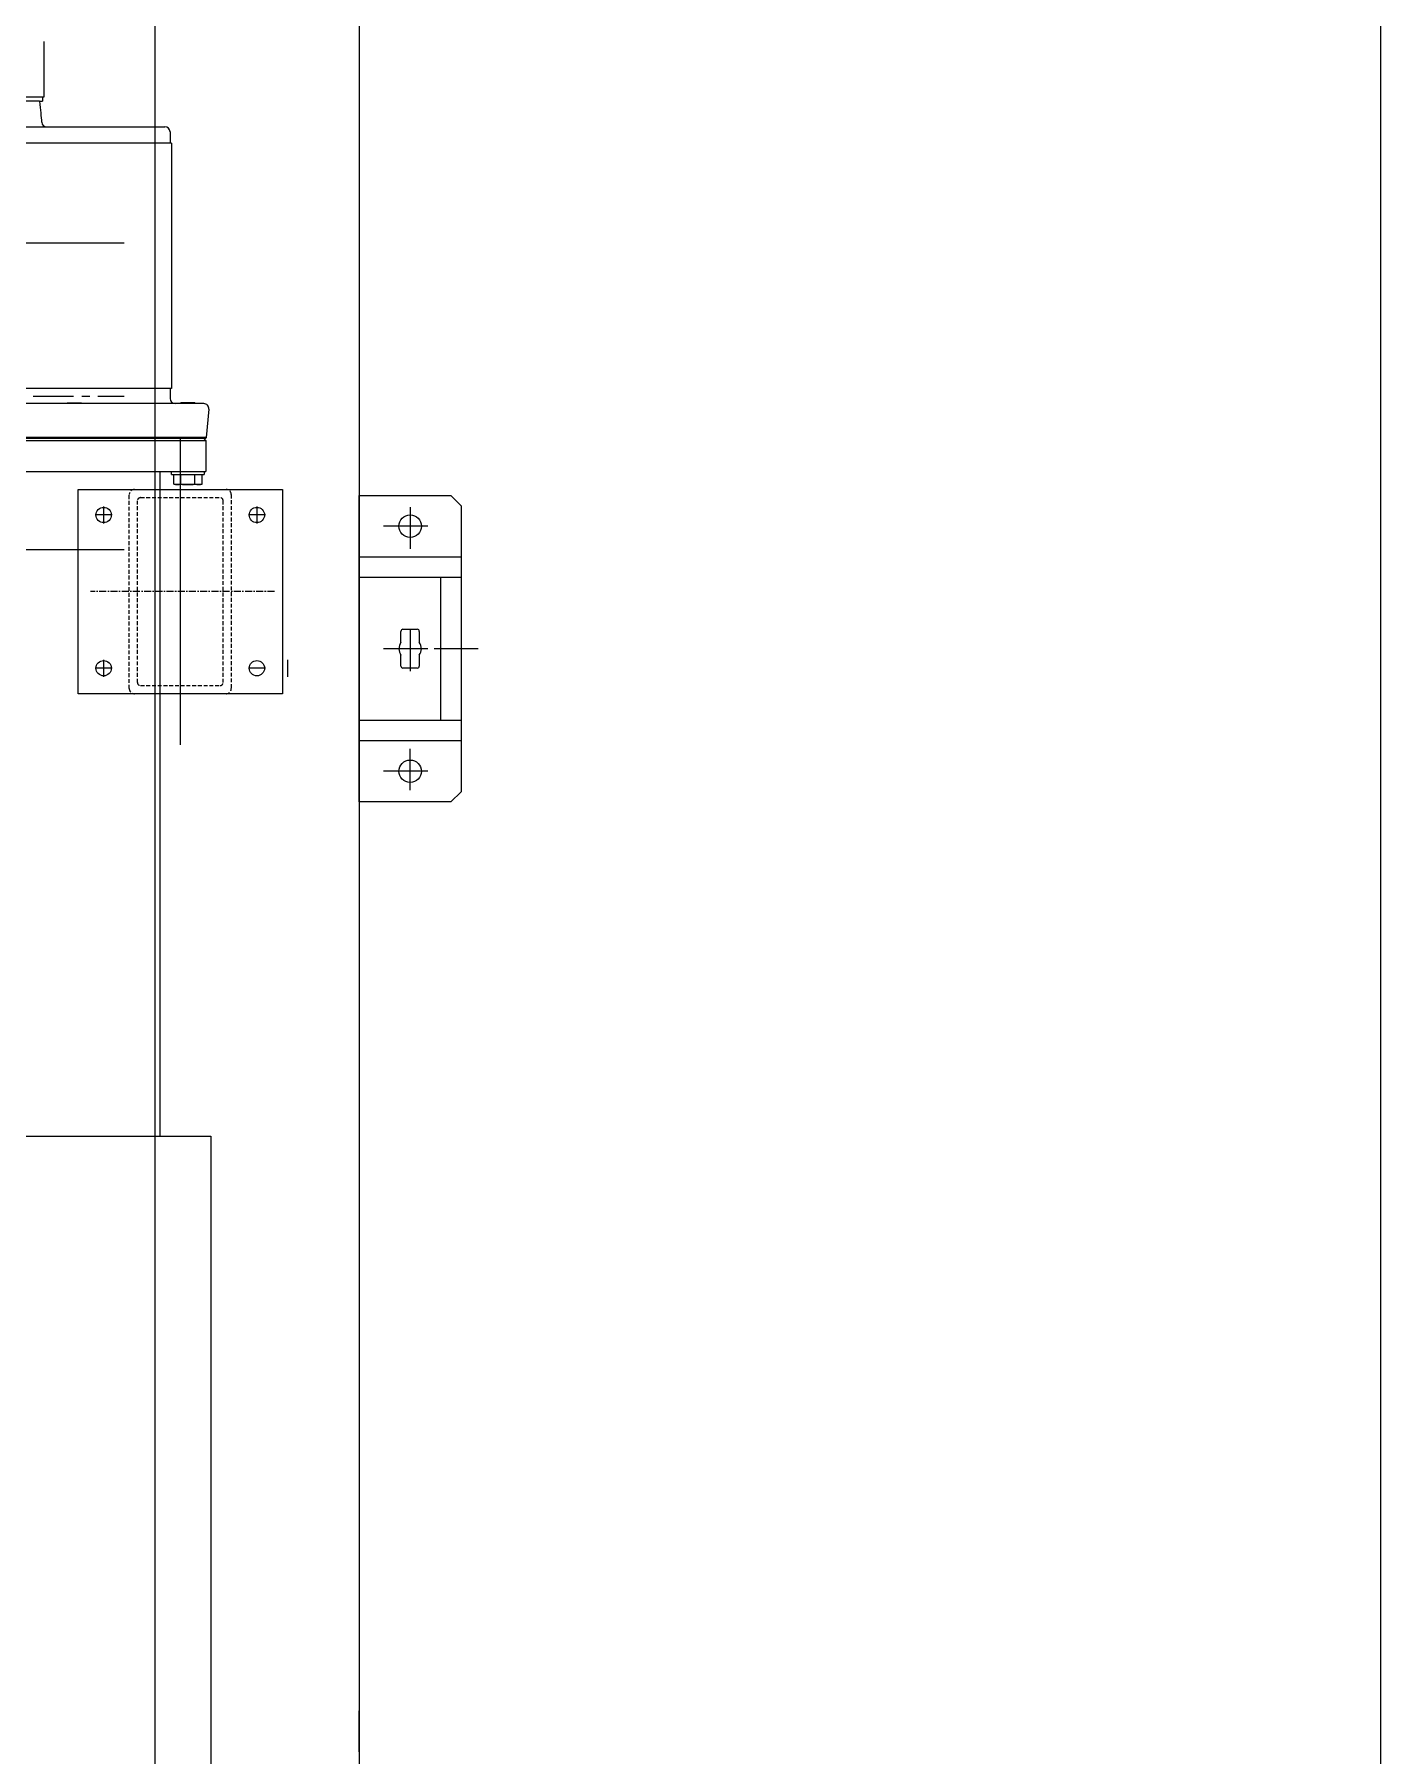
# Model space of a CAD drawing. Header units: millimetres. Extents: x 156850 to 204135, y 56350 to 74150.
# Drawn here: x 169832 to 171150, y 58064 to 59748 of the extents above; entities that cross this region are included whole.
import ezdxf

# ---------------------------------------------------------------- set-up
doc = ezdxf.new("R2010")
doc.units = ezdxf.units.MM
doc.header["$LTSCALE"] = 150
for name, pattern in [('X-2F-PLAN$0$CENTER', [2, 1.25, -0.25, 0.25, -0.25]), ('X-2F-PLAN$0$DASHED2', [0.375, 0.25, -0.125]), ('X-2F-PLAN$0$PHANTOM2', [1.25, 0.625, -0.125, 0.125, -0.125, 0.125, -0.125])]:
    doc.linetypes.add(name, pattern=pattern)
doc.layers.add('-----33 Equipment', color=5, linetype='Continuous')

# ---------------------------------------------------------------- blocks, each defined once
blk = doc.blocks.new('X-2F-PLAN$0$A$C13F33EB5')
at = {"color": 0, "linetype": 'Continuous'}
for p, q in [((2513, 1239), (2513, 39)), ((2515, 39.1), (2515, 1238.9)), ((2516, 38.5), (2516, 1239.5)), ((2549, 41), (2549, 1237)), ((2482.5, 639), (2482.5, 39)), ((2564, 72.5), (2564, 623.3)), ((2804, 72.5), (2804, 510.8)), ((2820, 508.7), (2820, 79)), ((2845, 201.7), (2845, 508.8)), ((2845, 201.7), (2845, 201.7)), ((2549, 175.2), (2549.7, 174.5)), ((2549.7, 174.5), (2549.7, 161)), ((2549.7, 161), (2549, 160.3)), ((2482.5, 84.1), (1832, 84.1)), ((2469.7, 68.4), (2470.2, 70.4)), ((2469.7, 44.6), (2469.7, 68.4)), ((2470.2, 70.4), (2479.7, 70.4)), ((2479.7, 72.5), (2479.7, 40.5)), ((2479.7, 72.5), (2482.5, 72.5)), ((2564, 74), (2554, 74)), ((2804, 72.5), (2564, 72.5)), ((2815, 74), (2804, 74)), ((2470.2, 63.4), (2479.7, 63.4)), ((2549, 64), (2549.7, 63.3)), ((2549.7, 49.7), (2549.7, 63.3)), ((2470.2, 42.6), (2469.7, 44.6)), ((2470.2, 49.6), (2479.7, 49.6)), ((2470.2, 42.6), (2479.7, 42.6)), ((2482.5, 40.5), (2479.7, 40.5)), ((2513, 39), (2482.5, 39)), ((2515, 41), (2513, 39)), ((2516, 38.5), (2515, 39.1)), ((2543.5, 36.1), (2516, 38.5)), ((2549.7, 49.7), (2549, 49))]:
    blk.add_line(p, q, dxfattribs=at)
at = {"color": 0}
for p, q in [((1832, 639), (1832, 34)), ((1832, 34), (692, 34))]:
    blk.add_line(p, q, dxfattribs=at)
at = {"color": 0, "linetype": 'X-2F-PLAN$0$PHANTOM2'}
for p, q in [((2849, 197.5), (2849, 509)), ((2845, 201.7), (2845, 199)), ((2849, 199), (2845, 199)), ((3091, 197.5), (2849, 197.5))]:
    blk.add_line(p, q, dxfattribs=at)
at = {"color": 0, "linetype": 'Continuous'}
for centre, radius, start, end in [((2825, 194.7), 5, 95.5925, 179.9986), ((2825, 194.7), 5, 95.5926, 179.9986), ((2482, 66.9), 12.3, 163.6571, 196.3429), ((2554, 69), 5, 90, 180), ((2815, 79), 5, 270, 0), ((2482, 46.1), 12.3, 163.6571, 196.3429), ((2544, 41), 5, 265, 0)]:
    blk.add_arc(centre, radius, start, end, dxfattribs=at)
blk.add_open_spline([(2845, 201.7), (2836.7, 200.9), (2829.9, 200.2), (2824.5, 199.7)], degree=3, dxfattribs=at)
blk.add_open_spline([(2470.2, 63.4), (2469.9, 61.1), (2469.7, 58.8), (2469.7, 54.2), (2469.9, 51.9), (2470.2, 49.6)], degree=3, knots=[0, 0, 0, 0, 0.5, 0.5, 1, 1, 1, 1], dxfattribs=at)
blk = doc.blocks.new('X-2F-PLAN$0$zw$C47F')
at = {"layer": '-----33 Equipment'}
for p, q in [((2388, 2206.3), (2388, 1166.3)), ((2688, 1166.3), (2688, 2206.3)), ((3425.9, 1136.3), (159.8, 1136.3)), ((6141.1, 936.3), (159.8, 936.3)), ((1211.1, 936.3), (1251.1, 936.3)), ((2140.9, 936.3), (2440.9, 936.3)), ((2140.9, 846.3), (2140.9, 936.3)), ((2140.9, 936.3), (2440.9, 936.3)), ((2140.9, 846.3), (2140.9, 936.3)), ((2200.9, 936.3), (2200.9, 836.3)), ((2200.9, 936.3), (2200.9, 836.3)), ((2220.9, 936.3), (2220.9, 836.3)), ((2220.9, 936.3), (2220.9, 836.3)), ((2360.9, 936.3), (2360.9, 836.3)), ((2360.9, 936.3), (2360.9, 836.3)), ((2380.9, 936.3), (2380.9, 836.3)), ((2380.9, 936.3), (2380.9, 836.3)), ((2440.9, 936.3), (2440.9, 846.3)), ((2440.9, 936.3), (2440.9, 846.3)), ((2170.9, 869.1), (2170.9, 912.2)), ((2170.9, 869.1), (2170.9, 912.2)), ((2290.9, 869.1), (2290.9, 912.2)), ((2290.9, 869.1), (2290.9, 912.2)), ((2410.9, 869.1), (2410.9, 912.2)), ((2410.9, 869.1), (2410.9, 912.2)), ((2271.9, 879.3), (2271.9, 893.3)), ((2271.9, 879.3), (2271.9, 893.3)), ((2273.9, 895.3), (2284.5, 895.3)), ((2273.9, 895.3), (2284.5, 895.3)), ((2297.2, 895.3), (2307.9, 895.3)), ((2297.2, 895.3), (2307.9, 895.3)), ((2309.9, 893.3), (2309.9, 879.3)), ((2309.9, 893.3), (2309.9, 879.3)), ((2152.3, 886.3), (2192.9, 886.3)), ((2152.3, 886.3), (2192.9, 886.3)), ((2309.4, 886.3), (2268.8, 886.3)), ((2309.4, 886.3), (2268.8, 886.3)), ((2284.5, 877.3), (2273.9, 877.3)), ((2284.5, 877.3), (2273.9, 877.3)), ((2307.9, 877.3), (2297.2, 877.3)), ((2307.9, 877.3), (2297.2, 877.3)), ((2429.4, 886.3), (2388.8, 886.3)), ((2429.4, 886.3), (2388.8, 886.3)), ((2290.9, 819.6), (2290.9, 862.6)), ((2290.9, 819.6), (2290.9, 862.6)), ((2150.9, 836.3), (2140.9, 846.3)), ((2150.9, 836.3), (2140.9, 846.3)), ((2220.9, 856.3), (2360.9, 856.3)), ((2220.9, 856.3), (2360.9, 856.3)), ((2440.9, 846.3), (2430.9, 836.3)), ((2440.9, 846.3), (2430.9, 836.3)), ((2430.9, 836.3), (2150.9, 836.3)), ((2430.9, 836.3), (2150.9, 836.3))]:
    blk.add_line(p, q, dxfattribs=at)
at = {"layer": '-----33 Equipment', "linetype": 'X-2F-PLAN$0$CENTER', "ltscale": 0.211328}
blk.add_line((2538, 2206.3), (2538, 1166.3), dxfattribs=at)
at = {"layer": '-----33 Equipment', "linetype": 'X-2F-PLAN$0$CENTER', "ltscale": 0.036579}
blk.add_line((2346.8, 1019.1), (2346.8, 1199.1), dxfattribs=at)
blk.add_line((2346.8, 1019.1), (2346.8, 1199.1), dxfattribs=at)
at = {"layer": '-----33 Equipment', "linetype": 'X-2F-PLAN$0$CENTER', "lineweight": 13, "ltscale": 1.524}
for p, q in [((2280, 1186.3), (2263.5, 1186.3)), ((2271.8, 1178), (2271.8, 1194.5)), ((2430, 1186.3), (2413.5, 1186.3)), ((2421.8, 1178), (2421.8, 1194.5)), ((2271.8, 1028), (2271.8, 1044.5)), ((2430, 1036.3), (2413.5, 1036.3)), ((2421.8, 1028), (2421.8, 1044.5)), ((2280, 1006.3), (2263.5, 1006.3))]:
    blk.add_line(p, q, dxfattribs=at)
at = {"layer": '-----33 Equipment', "linetype": 'X-2F-PLAN$0$DASHED2', "lineweight": 15, "ltscale": 0.1}
for p, q in [((2246.8, 1066.4), (2246.8, 1156.2)), ((2251.8, 1161.2), (2441.8, 1161.2)), ((2254.8, 1150.2), (2254.8, 1072.4)), ((2257.8, 1153.2), (2435.8, 1153.2)), ((2438.8, 1150.2), (2438.8, 1072.4)), ((2446.8, 1156.2), (2446.8, 1066.4)), ((2257.8, 1069.4), (2435.8, 1069.4)), ((2441.8, 1061.4), (2251.8, 1061.4))]:
    blk.add_line(p, q, dxfattribs=at)
at = {"layer": '-----33 Equipment', "linetype": 'X-2F-PLAN$0$CENTER', "lineweight": 13, "ltscale": 4.064}
blk.add_line((2496.8, 1111.3), (2196.8, 1111.3), dxfattribs=at)
at = {"layer": '-----33 Equipment'}
for points in [[(-506.2, -63.7), (-506.2, 3436.3), (9493.8, 3436.3), (9493.8, -63.7)], [(2446.8, 1011.3), (2246.8, 1011.3), (2246.8, 1211.3), (2446.8, 1211.3)]]:
    blk.add_lwpolyline(points, close=True, dxfattribs=at)
for centre, radius in [((2271.8, 1186.3), 7.5), ((2421.8, 1186.3), 7.5), ((2271.8, 1036.3), 7.5), ((2421.8, 1036.3), 7.5), ((2170.9, 886.3), 11), ((2170.9, 886.3), 11), ((2410.9, 886.3), 11), ((2410.9, 886.3), 11)]:
    blk.add_circle(centre, radius, dxfattribs=at)
at = {"layer": '-----33 Equipment', "linetype": 'X-2F-PLAN$0$DASHED2', "lineweight": 15, "ltscale": 0.1}
for centre, radius, start, end in [((2251.8, 1156.2), 5, 90, 180), ((2257.8, 1150.2), 3, 90, 180), ((2257.8, 1150.2), 3, 90, 180), ((2435.8, 1150.2), 3, 0, 90), ((2441.8, 1156.2), 5, 0, 90), ((2251.8, 1066.4), 5, 180, 270), ((2257.8, 1072.4), 3, 180, 270), ((2435.8, 1072.4), 3, 270, 0), ((2441.8, 1066.4), 5, 270, 0)]:
    blk.add_arc(centre, radius, start, end, dxfattribs=at)
at = {"layer": '-----33 Equipment'}
for centre, radius, start, end in [((2273.9, 893.3), 2, 90, 180), ((2273.9, 893.3), 2, 90, 180), ((2290.9, 886.3), 11, 54.9032, 125.0968), ((2290.9, 886.3), 11, 54.9032, 125.0968), ((2307.9, 893.3), 2, 0, 90), ((2307.9, 893.3), 2, 0, 90), ((2273.9, 879.3), 2, 180, 270), ((2273.9, 879.3), 2, 180, 270), ((2290.9, 886.3), 11, 234.9032, 305.0968), ((2290.9, 886.3), 11, 234.9032, 305.0968), ((2307.9, 879.3), 2, 270, 0), ((2307.9, 879.3), 2, 270, 0)]:
    blk.add_arc(centre, radius, start, end, dxfattribs=at)
blk.add_blockref('X-2F-PLAN$0$A$C13F33EB5', (-18.2, 1047.3), dxfattribs=at)

msp = doc.modelspace()

# ---------------------------------------------------------------- block references
at = {"layer": '-----33 Equipment', "rotation": 90.00000000000001}
msp.add_blockref('X-2F-PLAN$0$zw$C47F', (171086.3, 56856.2), dxfattribs=at)

doc.saveas('drawing.dxf')
